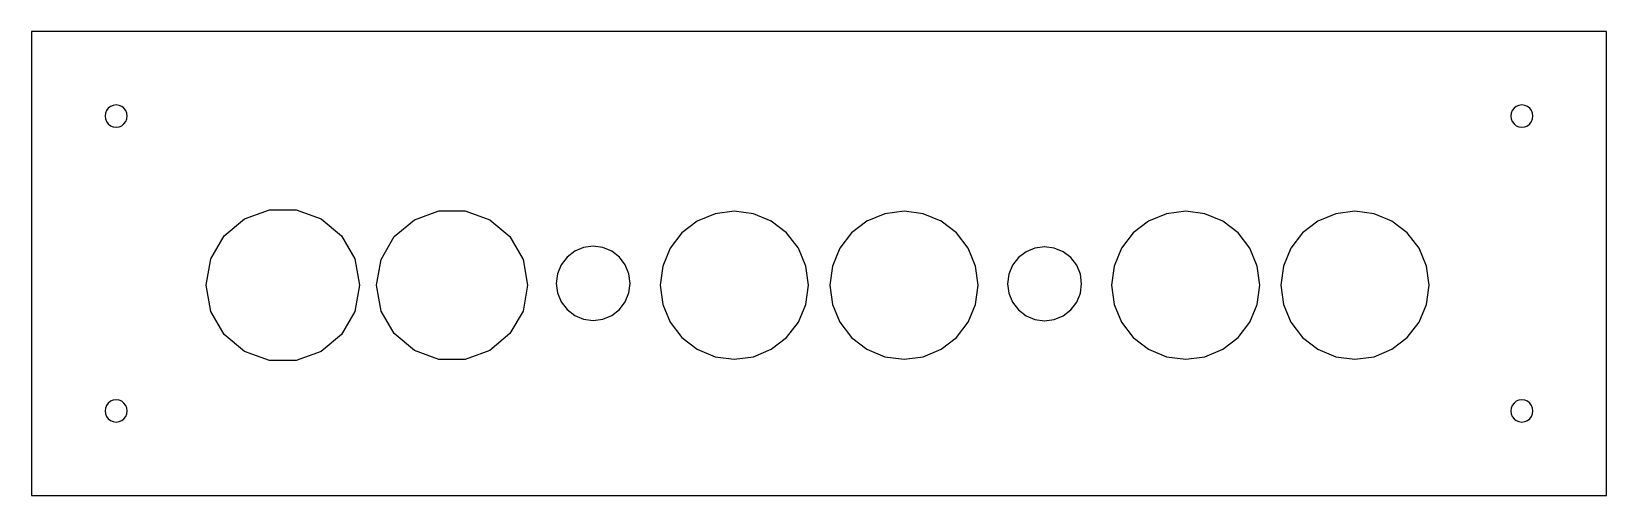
# Model space of a CAD drawing. Extents: x -106 to 106, y -31 to 31.
import ezdxf

# ---------------------------------------------------------------- set-up
doc = ezdxf.new("R2010")
doc.units = 0
doc.layers.get('0').update_dxf_attribs({"linetype": 'CONTINUOUS'})

msp = doc.modelspace()

# ---------------------------------------------------------------- linework, layer by layer
for p, q in [((-106.35, 31.35), (-106.35, -31.35)), ((106.35, 31.35), (-106.35, 31.35)), ((106.35, -31.35), (106.35, 31.35)), ((-95.31, 21.37), (-95.67, 21.22)), ((-94.92, 21.42), (-95.31, 21.37)), ((-94.53, 21.37), (-94.92, 21.42)), ((-94.17, 21.22), (-94.53, 21.37)), ((94.53, 21.37), (94.17, 21.22)), ((94.92, 21.42), (94.53, 21.37)), ((95.31, 21.37), (94.92, 21.42)), ((95.67, 21.22), (95.31, 21.37)), ((-96.37, 20.31), (-96.42, 19.92)), ((-96.42, 19.92), (-96.37, 19.53)), ((-96.22, 20.67), (-96.37, 20.31)), ((-96.37, 19.53), (-96.22, 19.17)), ((-95.98, 20.98), (-96.22, 20.67)), ((-96.22, 19.17), (-95.98, 18.86)), ((-95.67, 21.22), (-95.98, 20.98)), ((-93.86, 20.98), (-94.17, 21.22)), ((-93.62, 20.67), (-93.86, 20.98)), ((-93.86, 18.86), (-93.62, 19.17)), ((-93.47, 20.31), (-93.62, 20.67)), ((-93.62, 19.17), (-93.47, 19.53)), ((-93.42, 19.92), (-93.47, 20.31)), ((-93.47, 19.53), (-93.42, 19.92)), ((93.47, 20.31), (93.42, 19.92)), ((93.42, 19.92), (93.47, 19.53)), ((93.62, 20.67), (93.47, 20.31)), ((93.47, 19.53), (93.62, 19.17)), ((93.86, 20.98), (93.62, 20.67)), ((93.62, 19.17), (93.86, 18.86)), ((94.17, 21.22), (93.86, 20.98)), ((95.98, 20.98), (95.67, 21.22)), ((96.22, 20.67), (95.98, 20.98)), ((95.98, 18.86), (96.22, 19.17)), ((96.37, 20.31), (96.22, 20.67)), ((96.22, 19.17), (96.37, 19.53)), ((96.42, 19.92), (96.37, 20.31)), ((96.37, 19.53), (96.42, 19.92)), ((-95.98, 18.86), (-95.67, 18.62)), ((-95.67, 18.62), (-95.31, 18.47)), ((-95.31, 18.47), (-94.92, 18.42)), ((-94.92, 18.42), (-94.53, 18.47)), ((-94.53, 18.47), (-94.17, 18.62)), ((-94.17, 18.62), (-93.86, 18.86)), ((93.86, 18.86), (94.17, 18.62)), ((94.17, 18.62), (94.53, 18.47)), ((94.53, 18.47), (94.92, 18.42)), ((94.92, 18.42), (95.31, 18.47)), ((95.31, 18.47), (95.67, 18.62)), ((95.67, 18.62), (95.98, 18.86)), ((-77.58, 6.03), (-74.2, 7.26)), ((-74.2, 7.26), (-70.61, 7.26)), ((-70.61, 7.26), (-67.23, 6.03)), ((-54.64, 5.9), (-51.32, 7.11)), ((-51.32, 7.11), (-47.77, 7.11)), ((-47.77, 7.11), (-44.45, 5.9)), ((-14.03, 6.73), (-16.44, 5.73)), ((-11.44, 7.07), (-14.03, 6.73)), ((-8.86, 6.73), (-11.44, 7.07)), ((-6.44, 5.73), (-8.86, 6.73)), ((8.89, 6.73), (6.48, 5.73)), ((11.48, 7.07), (8.89, 6.73)), ((14.07, 6.73), (11.48, 7.07)), ((16.48, 5.73), (14.07, 6.73)), ((46.93, 6.73), (44.52, 5.73)), ((49.52, 7.07), (46.93, 6.73)), ((52.1, 6.73), (49.52, 7.07)), ((54.52, 5.73), (52.1, 6.73)), ((69.79, 6.73), (67.38, 5.73)), ((72.38, 7.07), (69.79, 6.73)), ((74.96, 6.73), (72.38, 7.07)), ((77.38, 5.73), (74.96, 6.73)), ((-80.33, 3.72), (-77.58, 6.03)), ((-67.23, 6.03), (-64.48, 3.72)), ((-57.36, 3.63), (-54.64, 5.9)), ((-44.45, 5.9), (-41.73, 3.63)), ((-16.44, 5.73), (-18.52, 4.14)), ((-4.37, 4.14), (-6.44, 5.73)), ((6.48, 5.73), (4.41, 4.14)), ((18.55, 4.14), (16.48, 5.73)), ((44.52, 5.73), (42.44, 4.14)), ((56.59, 4.14), (54.52, 5.73)), ((67.38, 5.73), (65.3, 4.14)), ((79.45, 4.14), (77.38, 5.73)), ((-82.13, 0.61), (-80.33, 3.72)), ((-64.48, 3.72), (-62.68, 0.61)), ((-59.13, 0.56), (-57.36, 3.63)), ((-41.73, 3.63), (-39.96, 0.56)), ((-31.79, 2.15), (-32.99, 1.66)), ((-30.49, 2.33), (-31.79, 2.15)), ((-29.2, 2.15), (-30.49, 2.33)), ((-27.99, 1.66), (-29.2, 2.15)), ((-18.52, 4.14), (-20.1, 2.07)), ((-2.78, 2.07), (-4.37, 4.14)), ((4.41, 4.14), (2.82, 2.07)), ((20.14, 2.07), (18.55, 4.14)), ((30.47, 2.26), (29.17, 2.09)), ((31.76, 2.09), (30.47, 2.26)), ((42.44, 4.14), (40.86, 2.07)), ((58.18, 2.07), (56.59, 4.14)), ((65.3, 4.14), (63.72, 2.07)), ((81.04, 2.07), (79.45, 4.14)), ((-82.75, -2.93), (-82.13, 0.61)), ((-62.68, 0.61), (-62.06, -2.93)), ((-59.74, -2.93), (-59.13, 0.56)), ((-39.96, 0.56), (-39.35, -2.93)), ((-34.03, 0.86), (-34.82, -0.17)), ((-32.99, 1.66), (-34.03, 0.86)), ((-26.96, 0.86), (-27.99, 1.66)), ((-26.16, -0.17), (-26.96, 0.86)), ((-20.1, 2.07), (-21.1, -0.34)), ((-1.79, -0.34), (-2.78, 2.07)), ((2.82, 2.07), (1.82, -0.34)), ((21.14, -0.34), (20.14, 2.07)), ((26.93, 0.8), (26.14, -0.24)), ((27.97, 1.59), (26.93, 0.8)), ((29.17, 2.09), (27.97, 1.59)), ((32.97, 1.59), (31.76, 2.09)), ((34, 0.8), (32.97, 1.59)), ((34.8, -0.24), (34, 0.8)), ((40.86, 2.07), (39.86, -0.34)), ((59.17, -0.34), (58.18, 2.07)), ((63.72, 2.07), (62.72, -0.34)), ((82.03, -0.34), (81.04, 2.07)), ((-35.32, -1.38), (-35.49, -2.68)), ((-34.82, -0.17), (-35.32, -1.38)), ((-25.66, -1.38), (-26.16, -0.17)), ((-25.49, -2.68), (-25.66, -1.38)), ((-21.1, -0.34), (-21.44, -2.93)), ((-1.44, -2.93), (-1.79, -0.34)), ((1.82, -0.34), (1.48, -2.93)), ((21.48, -2.93), (21.14, -0.34)), ((25.64, -1.44), (25.47, -2.74)), ((26.14, -0.24), (25.64, -1.44)), ((35.3, -1.44), (34.8, -0.24)), ((35.47, -2.74), (35.3, -1.44)), ((39.86, -0.34), (39.52, -2.93)), ((59.52, -2.93), (59.17, -0.34)), ((62.72, -0.34), (62.38, -2.93)), ((82.38, -2.93), (82.03, -0.34)), ((-82.13, -6.47), (-82.75, -2.93)), ((-62.06, -2.93), (-62.68, -6.47)), ((-59.13, -6.42), (-59.74, -2.93)), ((-39.35, -2.93), (-39.96, -6.42)), ((-35.49, -2.68), (-35.32, -3.97)), ((-35.32, -3.97), (-34.82, -5.18)), ((-26.16, -5.18), (-25.66, -3.97)), ((-25.66, -3.97), (-25.49, -2.68)), ((-21.44, -2.93), (-21.1, -5.52)), ((-1.79, -5.52), (-1.44, -2.93)), ((1.48, -2.93), (1.82, -5.52)), ((21.14, -5.52), (21.48, -2.93)), ((25.47, -2.74), (25.64, -4.03)), ((25.64, -4.03), (26.14, -5.24)), ((34.8, -5.24), (35.3, -4.03)), ((35.3, -4.03), (35.47, -2.74)), ((39.52, -2.93), (39.86, -5.52)), ((59.17, -5.52), (59.52, -2.93)), ((62.38, -2.93), (62.72, -5.52)), ((82.03, -5.52), (82.38, -2.93)), ((-34.82, -5.18), (-34.03, -6.21)), ((-34.03, -6.21), (-32.99, -7.01)), ((-27.99, -7.01), (-26.96, -6.21)), ((-26.96, -6.21), (-26.16, -5.18)), ((-21.1, -5.52), (-20.1, -7.93)), ((-2.78, -7.93), (-1.79, -5.52)), ((1.82, -5.52), (2.82, -7.93)), ((20.14, -7.93), (21.14, -5.52)), ((26.14, -5.24), (26.93, -6.27)), ((26.93, -6.27), (27.97, -7.07)), ((32.97, -7.07), (34, -6.27)), ((34, -6.27), (34.8, -5.24)), ((39.86, -5.52), (40.86, -7.93)), ((58.18, -7.93), (59.17, -5.52)), ((62.72, -5.52), (63.72, -7.93)), ((81.04, -7.93), (82.03, -5.52)), ((-80.33, -9.58), (-82.13, -6.47)), ((-62.68, -6.47), (-64.48, -9.58)), ((-57.36, -9.48), (-59.13, -6.42)), ((-39.96, -6.42), (-41.73, -9.48)), ((-32.99, -7.01), (-31.79, -7.5)), ((-31.79, -7.5), (-30.49, -7.68)), ((-30.49, -7.68), (-29.2, -7.5)), ((-29.2, -7.5), (-27.99, -7.01)), ((-20.1, -7.93), (-18.52, -10)), ((-4.37, -10), (-2.78, -7.93)), ((2.82, -7.93), (4.41, -10)), ((18.55, -10), (20.14, -7.93)), ((27.97, -7.07), (29.17, -7.57)), ((29.17, -7.57), (30.47, -7.74)), ((30.47, -7.74), (31.76, -7.57)), ((31.76, -7.57), (32.97, -7.07)), ((40.86, -7.93), (42.44, -10)), ((56.59, -10), (58.18, -7.93)), ((63.72, -7.93), (65.3, -10)), ((79.45, -10), (81.04, -7.93)), ((-77.58, -11.89), (-80.33, -9.58)), ((-64.48, -9.58), (-67.23, -11.89)), ((-54.64, -11.76), (-57.36, -9.48)), ((-41.73, -9.48), (-44.45, -11.76)), ((-18.52, -10), (-16.44, -11.59)), ((-6.44, -11.59), (-4.37, -10)), ((4.41, -10), (6.48, -11.59)), ((16.48, -11.59), (18.55, -10)), ((42.44, -10), (44.52, -11.59)), ((54.52, -11.59), (56.59, -10)), ((65.3, -10), (67.38, -11.59)), ((77.38, -11.59), (79.45, -10)), ((-74.2, -13.12), (-77.58, -11.89)), ((-67.23, -11.89), (-70.61, -13.12)), ((-51.32, -12.97), (-54.64, -11.76)), ((-44.45, -11.76), (-47.77, -12.97)), ((-16.44, -11.59), (-14.03, -12.59)), ((-14.03, -12.59), (-11.44, -12.93)), ((-11.44, -12.93), (-8.86, -12.59)), ((-8.86, -12.59), (-6.44, -11.59)), ((6.48, -11.59), (8.89, -12.59)), ((8.89, -12.59), (11.48, -12.93)), ((11.48, -12.93), (14.07, -12.59)), ((14.07, -12.59), (16.48, -11.59)), ((44.52, -11.59), (46.93, -12.59)), ((46.93, -12.59), (49.52, -12.93)), ((49.52, -12.93), (52.1, -12.59)), ((52.1, -12.59), (54.52, -11.59)), ((67.38, -11.59), (69.79, -12.59)), ((69.79, -12.59), (72.38, -12.93)), ((72.38, -12.93), (74.96, -12.59)), ((74.96, -12.59), (77.38, -11.59)), ((-70.61, -13.12), (-74.2, -13.12)), ((-47.77, -12.97), (-51.32, -12.97)), ((-95.98, -18.86), (-96.22, -19.17)), ((-95.67, -18.62), (-95.98, -18.86)), ((-95.31, -18.47), (-95.67, -18.62)), ((-94.92, -18.42), (-95.31, -18.47)), ((-94.53, -18.47), (-94.92, -18.42)), ((-94.17, -18.62), (-94.53, -18.47)), ((-93.86, -18.86), (-94.17, -18.62)), ((-93.62, -19.17), (-93.86, -18.86)), ((93.86, -18.86), (93.62, -19.17)), ((94.17, -18.62), (93.86, -18.86)), ((94.53, -18.47), (94.17, -18.62)), ((94.92, -18.42), (94.53, -18.47)), ((95.31, -18.47), (94.92, -18.42)), ((95.67, -18.62), (95.31, -18.47)), ((95.98, -18.86), (95.67, -18.62)), ((96.22, -19.17), (95.98, -18.86)), ((-96.37, -19.53), (-96.42, -19.92)), ((-96.42, -19.92), (-96.37, -20.31)), ((-96.22, -19.17), (-96.37, -19.53)), ((-96.37, -20.31), (-96.22, -20.67)), ((-96.22, -20.67), (-95.98, -20.98)), ((-95.98, -20.98), (-95.67, -21.22)), ((-95.67, -21.22), (-95.31, -21.37)), ((-94.53, -21.37), (-94.17, -21.22)), ((-94.17, -21.22), (-93.86, -20.98)), ((-93.86, -20.98), (-93.62, -20.67)), ((-93.47, -19.53), (-93.62, -19.17)), ((-93.62, -20.67), (-93.47, -20.31)), ((-93.42, -19.92), (-93.47, -19.53)), ((-93.47, -20.31), (-93.42, -19.92)), ((93.47, -19.53), (93.42, -19.92)), ((93.42, -19.92), (93.47, -20.31)), ((93.62, -19.17), (93.47, -19.53)), ((93.47, -20.31), (93.62, -20.67)), ((93.62, -20.67), (93.86, -20.98)), ((93.86, -20.98), (94.17, -21.22)), ((94.17, -21.22), (94.53, -21.37)), ((95.31, -21.37), (95.67, -21.22)), ((95.67, -21.22), (95.98, -20.98)), ((95.98, -20.98), (96.22, -20.67)), ((96.37, -19.53), (96.22, -19.17)), ((96.22, -20.67), (96.37, -20.31)), ((96.42, -19.92), (96.37, -19.53)), ((96.37, -20.31), (96.42, -19.92)), ((-95.31, -21.37), (-94.92, -21.42)), ((-94.92, -21.42), (-94.53, -21.37)), ((94.53, -21.37), (94.92, -21.42)), ((94.92, -21.42), (95.31, -21.37)), ((-106.35, -31.35), (106.35, -31.35))]:
    msp.add_line(p, q)

doc.saveas('drawing.dxf')
